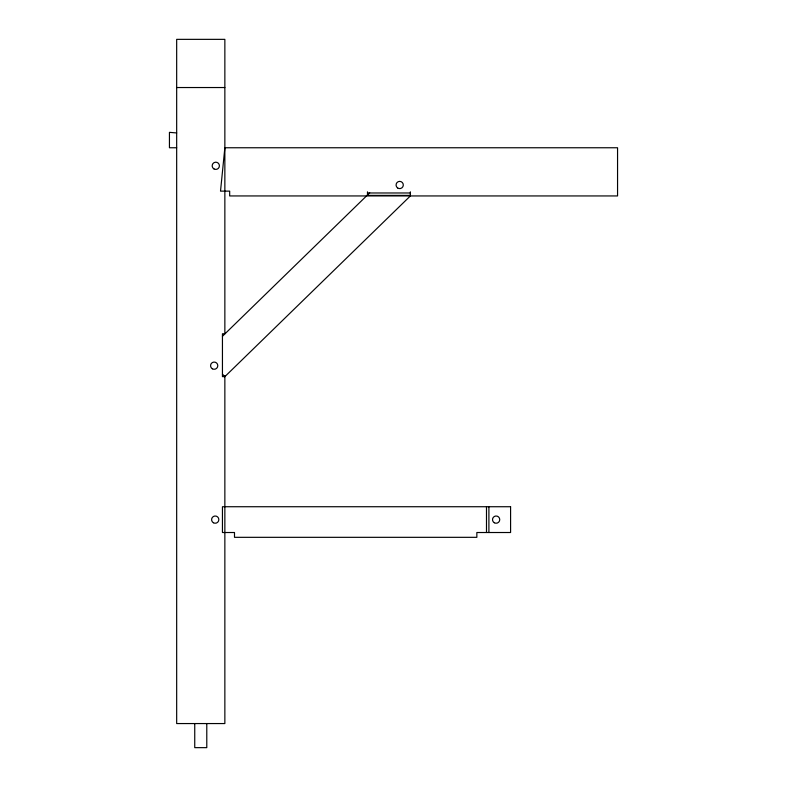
<?xml version="1.0" encoding="UTF-8"?>
<svg xmlns="http://www.w3.org/2000/svg" width="787" height="787" viewBox="0 0 787 787"><rect width="100%" height="100%" fill="white"/><g stroke="black" fill="none" stroke-linecap="round" stroke-linejoin="round"><path stroke-width="1.18" d="M222.446 336.275L369.713 192.825M224.856 375.576L224.856 723.558L176.672 723.558L176.672 39.35L224.856 39.35L224.856 333.767L222.446 333.757L222.446 376.639L224.856 376.639L410.361 195.943L410.361 191.831M176.672 87.534L224.856 87.534M176.672 147.759L169.441 147.759L169.441 132.344L176.672 132.944M367.48 192.982L410.361 192.982M367.086 195.392L410.361 195.392M409.82 195.392L410.361 195.943M222.446 374.159L224.856 376.639M488.904 506.73L488.904 532.514M486.494 506.73L486.494 532.514M367.48 191.831L367.48 195.392M206.784 723.558L206.784 747.65L194.743 747.65L194.743 723.558M224.856 147.759L220.517 191.133L229.676 191.133L229.676 195.943L617.559 195.943L617.559 147.759L224.856 147.759M510.586 506.73L222.446 506.73L222.446 532.514L234.496 532.514L234.496 537.324L476.853 537.324L476.853 532.514L510.586 532.514L510.586 506.73M494.325 522.755A3.61 3.61 0 0 0 499.745 519.617A3.61 3.61 0 0 0 494.325 516.488A3.61 3.61 0 0 0 494.325 522.755M213.985 168.93A3.61 3.61 0 0 0 219.406 165.801A3.61 3.61 0 0 0 213.985 162.673A3.61 3.61 0 0 0 213.985 168.93M397.612 187.945A3.61 3.61 0 0 0 403.288 185.309A3.61 3.61 0 0 0 398.173 181.708A3.61 3.61 0 0 0 397.612 187.945M213.415 522.755A3.61 3.61 0 0 0 218.835 519.617A3.61 3.61 0 0 0 213.415 516.488A3.61 3.61 0 0 0 213.415 522.755M212.372 368.808A3.61 3.61 0 0 0 217.792 365.68A3.61 3.61 0 0 0 212.372 362.551A3.61 3.61 0 0 0 212.372 368.808"/></g></svg>
